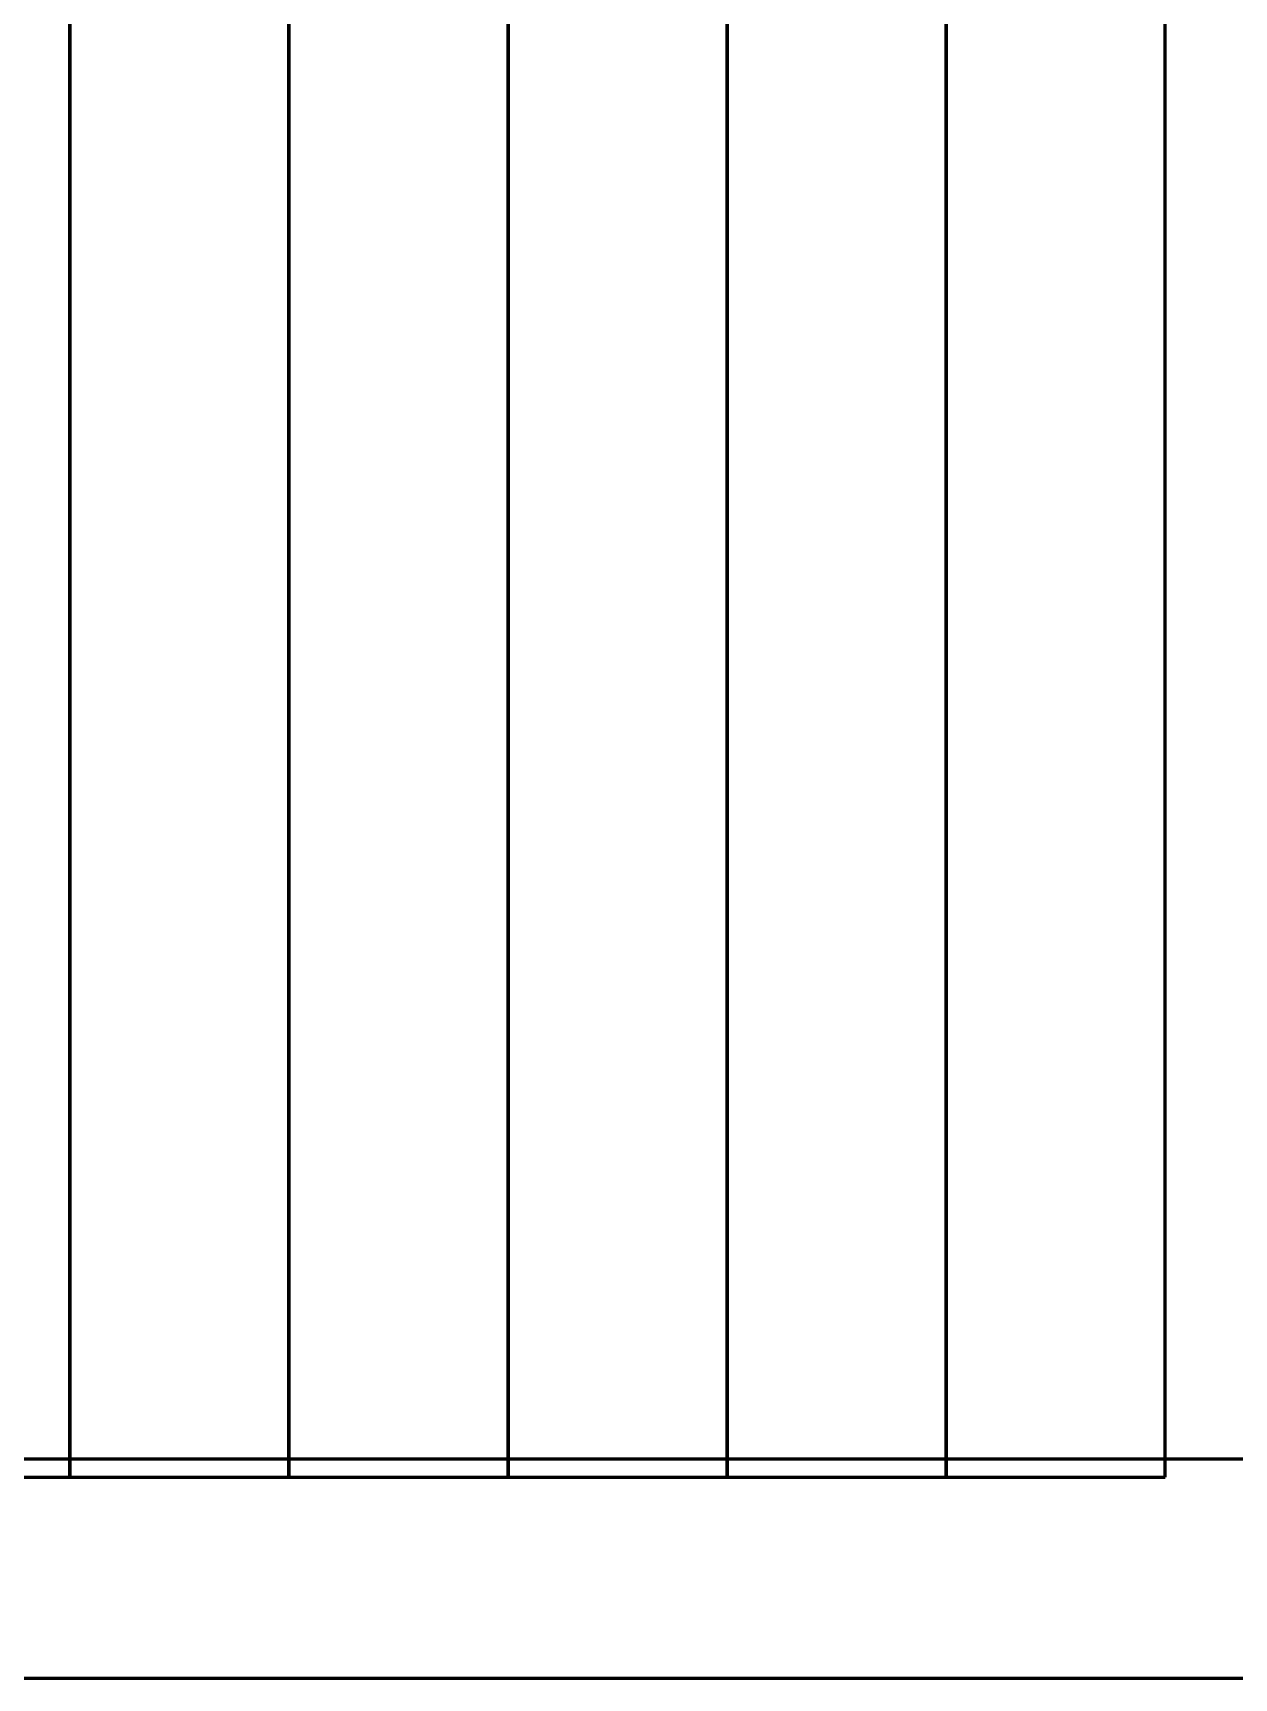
# Model space of a CAD drawing. Extents: x 0 to 297, y 0 to 292.
# Drawn here: x 207.757 to 210.498, y 129.357 to 133.111 of the extents above; entities that cross this region are included whole.
import ezdxf

# ---------------------------------------------------------------- set-up
doc = ezdxf.new("R2010")
doc.units = 0
doc.header["$MEASUREMENT"] = 0
doc.linetypes.add('K5LT_BASIC', pattern=[0])
doc.layers.add('Системный слой', color=7, linetype='Continuous')

# ---------------------------------------------------------------- blocks, each defined once
blk = doc.blocks.new('*U')
at = {"layer": 'Системный слой', "linetype": 'K5LT_BASIC', "lineweight": 60}
for p, q in [((207.8413, 136.8647), (207.8413, 129.8148)), ((207.8413, 129.8148), (207.8413, 136.8647)), ((208.3413, 136.8647), (208.3413, 129.8148)), ((208.3413, 129.8148), (208.3413, 136.8647)), ((208.8413, 136.8647), (208.8413, 129.8148)), ((208.8413, 129.8148), (208.8413, 136.8647)), ((209.3413, 136.8647), (209.3413, 129.8148)), ((209.3413, 129.8148), (209.3413, 136.8647)), ((209.8413, 136.8647), (209.8413, 129.8148)), ((209.8413, 129.8148), (209.8413, 136.8647)), ((210.3413, 129.8148), (210.3413, 136.8647)), ((207.3413, 129.8148), (207.8413, 129.8148)), ((207.8413, 129.8148), (208.3413, 129.8148)), ((208.3413, 129.8148), (208.8413, 129.8148)), ((208.8413, 129.8148), (209.3413, 129.8148)), ((209.3413, 129.8148), (209.8413, 129.8148)), ((209.8413, 129.8148), (210.3413, 129.8148))]:
    blk.add_line(p, q, dxfattribs=at)

msp = doc.modelspace()

# ---------------------------------------------------------------- linework, layer by layer
at = {"layer": 'Системный слой', "linetype": 'K5LT_BASIC', "lineweight": 60}
for p, q in [((199.3495, 129.8567), (213.3495, 129.8567)), ((199.3495, 129.3567), (213.3495, 129.3567))]:
    msp.add_line(p, q, dxfattribs=at)

# ---------------------------------------------------------------- block references
at = {"layer": 'Системный слой'}
msp.add_blockref('*U', (0, 0), dxfattribs=at)
msp.add_blockref('*U', (0, 0), dxfattribs=at)
msp.add_blockref('*U', (0, 0), dxfattribs=at)
msp.add_blockref('*U', (0, 0), dxfattribs=at)
msp.add_blockref('*U', (0, 0), dxfattribs=at)
msp.add_blockref('*U', (0, 0), dxfattribs=at)
msp.add_blockref('*U', (0, 0), dxfattribs=at)
msp.add_blockref('*U', (0, 0), dxfattribs=at)
msp.add_blockref('*U', (0, 0), dxfattribs=at)
msp.add_blockref('*U', (0, 0), dxfattribs=at)
msp.add_blockref('*U', (0, 0), dxfattribs=at)
msp.add_blockref('*U', (0, 0), dxfattribs=at)
msp.add_blockref('*U', (0, 0), dxfattribs=at)
msp.add_blockref('*U', (0, 0), dxfattribs=at)
msp.add_blockref('*U', (0, 0), dxfattribs=at)
msp.add_blockref('*U', (0, 0), dxfattribs=at)
msp.add_blockref('*U', (0, 0), dxfattribs=at)
msp.add_blockref('*U', (0, 0), dxfattribs=at)
msp.add_blockref('*U', (0, 0), dxfattribs=at)
msp.add_blockref('*U', (0, 0), dxfattribs=at)
msp.add_blockref('*U', (0, 0), dxfattribs=at)
msp.add_blockref('*U', (0, 0), dxfattribs=at)
msp.add_blockref('*U', (0, 0), dxfattribs=at)
msp.add_blockref('*U', (0, 0), dxfattribs=at)
msp.add_blockref('*U', (0, 0), dxfattribs=at)
msp.add_blockref('*U', (0, 0), dxfattribs=at)
msp.add_blockref('*U', (0, 0), dxfattribs=at)
msp.add_blockref('*U', (0, 0), dxfattribs=at)
msp.add_blockref('*U', (0, 0), dxfattribs=at)
msp.add_blockref('*U', (0, 0), dxfattribs=at)
msp.add_blockref('*U', (0, 0), dxfattribs=at)
msp.add_blockref('*U', (0, 0), dxfattribs=at)
msp.add_blockref('*U', (0, 0), dxfattribs=at)
msp.add_blockref('*U', (0, 0), dxfattribs=at)
msp.add_blockref('*U', (0, 0), dxfattribs=at)
msp.add_blockref('*U', (0, 0), dxfattribs=at)
msp.add_blockref('*U', (0, 0), dxfattribs=at)
msp.add_blockref('*U', (0, 0), dxfattribs=at)
msp.add_blockref('*U', (0, 0), dxfattribs=at)
msp.add_blockref('*U', (0, 0), dxfattribs=at)
msp.add_blockref('*U', (0, 0), dxfattribs=at)
msp.add_blockref('*U', (0, 0), dxfattribs=at)
msp.add_blockref('*U', (0, 0), dxfattribs=at)
msp.add_blockref('*U', (0, 0), dxfattribs=at)
msp.add_blockref('*U', (0, 0), dxfattribs=at)
msp.add_blockref('*U', (0, 0), dxfattribs=at)
msp.add_blockref('*U', (0, 0), dxfattribs=at)
msp.add_blockref('*U', (0, 0), dxfattribs=at)
msp.add_blockref('*U', (0, 0), dxfattribs=at)
msp.add_blockref('*U', (0, 0), dxfattribs=at)
msp.add_blockref('*U', (0, 0), dxfattribs=at)
msp.add_blockref('*U', (0, 0), dxfattribs=at)
msp.add_blockref('*U', (0, 0), dxfattribs=at)
msp.add_blockref('*U', (0, 0), dxfattribs=at)
msp.add_blockref('*U', (0, 0), dxfattribs=at)
msp.add_blockref('*U', (0, 0), dxfattribs=at)
msp.add_blockref('*U', (0, 0), dxfattribs=at)
msp.add_blockref('*U', (0, 0), dxfattribs=at)
msp.add_blockref('*U', (0, 0), dxfattribs=at)
msp.add_blockref('*U', (0, 0), dxfattribs=at)
msp.add_blockref('*U', (0, 0), dxfattribs=at)
msp.add_blockref('*U', (0, 0), dxfattribs=at)
msp.add_blockref('*U', (0, 0), dxfattribs=at)
msp.add_blockref('*U', (0, 0), dxfattribs=at)
msp.add_blockref('*U', (0, 0), dxfattribs=at)
msp.add_blockref('*U', (0, 0), dxfattribs=at)
msp.add_blockref('*U', (0, 0), dxfattribs=at)
msp.add_blockref('*U', (0, 0), dxfattribs=at)
msp.add_blockref('*U', (0, 0), dxfattribs=at)
msp.add_blockref('*U', (0, 0), dxfattribs=at)
msp.add_blockref('*U', (0, 0), dxfattribs=at)
msp.add_blockref('*U', (0, 0), dxfattribs=at)
msp.add_blockref('*U', (0, 0), dxfattribs=at)
msp.add_blockref('*U', (0, 0), dxfattribs=at)
msp.add_blockref('*U', (0, 0), dxfattribs=at)
msp.add_blockref('*U', (0, 0), dxfattribs=at)
msp.add_blockref('*U', (0, 0), dxfattribs=at)
msp.add_blockref('*U', (0, 0), dxfattribs=at)
msp.add_blockref('*U', (0, 0), dxfattribs=at)
msp.add_blockref('*U', (0, 0), dxfattribs=at)
msp.add_blockref('*U', (0, 0), dxfattribs=at)
msp.add_blockref('*U', (0, 0), dxfattribs=at)
msp.add_blockref('*U', (0, 0), dxfattribs=at)
msp.add_blockref('*U', (0, 0), dxfattribs=at)
msp.add_blockref('*U', (0, 0), dxfattribs=at)
msp.add_blockref('*U', (0, 0), dxfattribs=at)
msp.add_blockref('*U', (0, 0), dxfattribs=at)
msp.add_blockref('*U', (0, 0), dxfattribs=at)
msp.add_blockref('*U', (0, 0), dxfattribs=at)
msp.add_blockref('*U', (0, 0), dxfattribs=at)
msp.add_blockref('*U', (0, 0), dxfattribs=at)
msp.add_blockref('*U', (0, 0), dxfattribs=at)
msp.add_blockref('*U', (0, 0), dxfattribs=at)
msp.add_blockref('*U', (0, 0), dxfattribs=at)
msp.add_blockref('*U', (0, 0), dxfattribs=at)
msp.add_blockref('*U', (0, 0), dxfattribs=at)
msp.add_blockref('*U', (0, 0), dxfattribs=at)
msp.add_blockref('*U', (0, 0), dxfattribs=at)
msp.add_blockref('*U', (0, 0), dxfattribs=at)
msp.add_blockref('*U', (0, 0), dxfattribs=at)
msp.add_blockref('*U', (0, 0), dxfattribs=at)
msp.add_blockref('*U', (0, 0), dxfattribs=at)
msp.add_blockref('*U', (0, 0), dxfattribs=at)
msp.add_blockref('*U', (0, 0), dxfattribs=at)
msp.add_blockref('*U', (0, 0), dxfattribs=at)
msp.add_blockref('*U', (0, 0), dxfattribs=at)
msp.add_blockref('*U', (0, 0), dxfattribs=at)
msp.add_blockref('*U', (0, 0), dxfattribs=at)
msp.add_blockref('*U', (0, 0), dxfattribs=at)
msp.add_blockref('*U', (0, 0), dxfattribs=at)
msp.add_blockref('*U', (0, 0), dxfattribs=at)
msp.add_blockref('*U', (0, 0), dxfattribs=at)
msp.add_blockref('*U', (0, 0), dxfattribs=at)
msp.add_blockref('*U', (0, 0), dxfattribs=at)
msp.add_blockref('*U', (0, 0), dxfattribs=at)
msp.add_blockref('*U', (0, 0), dxfattribs=at)
msp.add_blockref('*U', (0, 0), dxfattribs=at)
msp.add_blockref('*U', (0, 0), dxfattribs=at)
msp.add_blockref('*U', (0, 0), dxfattribs=at)
msp.add_blockref('*U', (0, 0), dxfattribs=at)
msp.add_blockref('*U', (0, 0), dxfattribs=at)
msp.add_blockref('*U', (0, 0), dxfattribs=at)
msp.add_blockref('*U', (0, 0), dxfattribs=at)
msp.add_blockref('*U', (0, 0), dxfattribs=at)
msp.add_blockref('*U', (0, 0), dxfattribs=at)
msp.add_blockref('*U', (0, 0), dxfattribs=at)
msp.add_blockref('*U', (0, 0), dxfattribs=at)
msp.add_blockref('*U', (0, 0), dxfattribs=at)
msp.add_blockref('*U', (0, 0), dxfattribs=at)
msp.add_blockref('*U', (0, 0), dxfattribs=at)
msp.add_blockref('*U', (0, 0), dxfattribs=at)
msp.add_blockref('*U', (0, 0), dxfattribs=at)
msp.add_blockref('*U', (0, 0), dxfattribs=at)
msp.add_blockref('*U', (0, 0), dxfattribs=at)
msp.add_blockref('*U', (0, 0), dxfattribs=at)
msp.add_blockref('*U', (0, 0), dxfattribs=at)
msp.add_blockref('*U', (0, 0), dxfattribs=at)
msp.add_blockref('*U', (0, 0), dxfattribs=at)
msp.add_blockref('*U', (0, 0), dxfattribs=at)
msp.add_blockref('*U', (0, 0), dxfattribs=at)
msp.add_blockref('*U', (0, 0), dxfattribs=at)
msp.add_blockref('*U', (0, 0), dxfattribs=at)
msp.add_blockref('*U', (0, 0), dxfattribs=at)
msp.add_blockref('*U', (0, 0), dxfattribs=at)
msp.add_blockref('*U', (0, 0), dxfattribs=at)
msp.add_blockref('*U', (0, 0), dxfattribs=at)
msp.add_blockref('*U', (0, 0), dxfattribs=at)
msp.add_blockref('*U', (0, 0), dxfattribs=at)
msp.add_blockref('*U', (0, 0), dxfattribs=at)
msp.add_blockref('*U', (0, 0), dxfattribs=at)
msp.add_blockref('*U', (0, 0), dxfattribs=at)
msp.add_blockref('*U', (0, 0), dxfattribs=at)
msp.add_blockref('*U', (0, 0), dxfattribs=at)
msp.add_blockref('*U', (0, 0), dxfattribs=at)
msp.add_blockref('*U', (0, 0), dxfattribs=at)
msp.add_blockref('*U', (0, 0), dxfattribs=at)
msp.add_blockref('*U', (0, 0), dxfattribs=at)
msp.add_blockref('*U', (0, 0), dxfattribs=at)
msp.add_blockref('*U', (0, 0), dxfattribs=at)
msp.add_blockref('*U', (0, 0), dxfattribs=at)
msp.add_blockref('*U', (0, 0), dxfattribs=at)
msp.add_blockref('*U', (0, 0), dxfattribs=at)
msp.add_blockref('*U', (0, 0), dxfattribs=at)
msp.add_blockref('*U', (0, 0), dxfattribs=at)
msp.add_blockref('*U', (0, 0), dxfattribs=at)
msp.add_blockref('*U', (0, 0), dxfattribs=at)
msp.add_blockref('*U', (0, 0), dxfattribs=at)
msp.add_blockref('*U', (0, 0), dxfattribs=at)
msp.add_blockref('*U', (0, 0), dxfattribs=at)
msp.add_blockref('*U', (0, 0), dxfattribs=at)
msp.add_blockref('*U', (0, 0), dxfattribs=at)
msp.add_blockref('*U', (0, 0), dxfattribs=at)
msp.add_blockref('*U', (0, 0), dxfattribs=at)
msp.add_blockref('*U', (0, 0), dxfattribs=at)
msp.add_blockref('*U', (0, 0), dxfattribs=at)
msp.add_blockref('*U', (0, 0), dxfattribs=at)
msp.add_blockref('*U', (0, 0), dxfattribs=at)
msp.add_blockref('*U', (0, 0), dxfattribs=at)
msp.add_blockref('*U', (0, 0), dxfattribs=at)
msp.add_blockref('*U', (0, 0), dxfattribs=at)
msp.add_blockref('*U', (0, 0), dxfattribs=at)
msp.add_blockref('*U', (0, 0), dxfattribs=at)
msp.add_blockref('*U', (0, 0), dxfattribs=at)
msp.add_blockref('*U', (0, 0), dxfattribs=at)
msp.add_blockref('*U', (0, 0), dxfattribs=at)
msp.add_blockref('*U', (0, 0), dxfattribs=at)
msp.add_blockref('*U', (0, 0), dxfattribs=at)
msp.add_blockref('*U', (0, 0), dxfattribs=at)
msp.add_blockref('*U', (0, 0), dxfattribs=at)
msp.add_blockref('*U', (0, 0), dxfattribs=at)
msp.add_blockref('*U', (0, 0), dxfattribs=at)
msp.add_blockref('*U', (0, 0), dxfattribs=at)
msp.add_blockref('*U', (0, 0), dxfattribs=at)
msp.add_blockref('*U', (0, 0), dxfattribs=at)
msp.add_blockref('*U', (0, 0), dxfattribs=at)
msp.add_blockref('*U', (0, 0), dxfattribs=at)
msp.add_blockref('*U', (0, 0), dxfattribs=at)
msp.add_blockref('*U', (0, 0), dxfattribs=at)
msp.add_blockref('*U', (0, 0), dxfattribs=at)
msp.add_blockref('*U', (0, 0), dxfattribs=at)
msp.add_blockref('*U', (0, 0), dxfattribs=at)
msp.add_blockref('*U', (0, 0), dxfattribs=at)
msp.add_blockref('*U', (0, 0), dxfattribs=at)
msp.add_blockref('*U', (0, 0), dxfattribs=at)
msp.add_blockref('*U', (0, 0), dxfattribs=at)
msp.add_blockref('*U', (0, 0), dxfattribs=at)
msp.add_blockref('*U', (0, 0), dxfattribs=at)
msp.add_blockref('*U', (0, 0), dxfattribs=at)
msp.add_blockref('*U', (0, 0), dxfattribs=at)
msp.add_blockref('*U', (0, 0), dxfattribs=at)
msp.add_blockref('*U', (0, 0), dxfattribs=at)
msp.add_blockref('*U', (0, 0), dxfattribs=at)
msp.add_blockref('*U', (0, 0), dxfattribs=at)
msp.add_blockref('*U', (0, 0), dxfattribs=at)
msp.add_blockref('*U', (0, 0), dxfattribs=at)
msp.add_blockref('*U', (0, 0), dxfattribs=at)
msp.add_blockref('*U', (0, 0), dxfattribs=at)
msp.add_blockref('*U', (0, 0), dxfattribs=at)
msp.add_blockref('*U', (0, 0), dxfattribs=at)
msp.add_blockref('*U', (0, 0), dxfattribs=at)
msp.add_blockref('*U', (0, 0), dxfattribs=at)
msp.add_blockref('*U', (0, 0), dxfattribs=at)
msp.add_blockref('*U', (0, 0), dxfattribs=at)
msp.add_blockref('*U', (0, 0), dxfattribs=at)
msp.add_blockref('*U', (0, 0), dxfattribs=at)
msp.add_blockref('*U', (0, 0), dxfattribs=at)
msp.add_blockref('*U', (0, 0), dxfattribs=at)
msp.add_blockref('*U', (0, 0), dxfattribs=at)
msp.add_blockref('*U', (0, 0), dxfattribs=at)
msp.add_blockref('*U', (0, 0), dxfattribs=at)
msp.add_blockref('*U', (0, 0), dxfattribs=at)
msp.add_blockref('*U', (0, 0), dxfattribs=at)
msp.add_blockref('*U', (0, 0), dxfattribs=at)
msp.add_blockref('*U', (0, 0), dxfattribs=at)
msp.add_blockref('*U', (0, 0), dxfattribs=at)
msp.add_blockref('*U', (0, 0), dxfattribs=at)
msp.add_blockref('*U', (0, 0), dxfattribs=at)
msp.add_blockref('*U', (0, 0), dxfattribs=at)
msp.add_blockref('*U', (0, 0), dxfattribs=at)
msp.add_blockref('*U', (0, 0), dxfattribs=at)
msp.add_blockref('*U', (0, 0), dxfattribs=at)
msp.add_blockref('*U', (0, 0), dxfattribs=at)
msp.add_blockref('*U', (0, 0), dxfattribs=at)
msp.add_blockref('*U', (0, 0), dxfattribs=at)
msp.add_blockref('*U', (0, 0), dxfattribs=at)
msp.add_blockref('*U', (0, 0), dxfattribs=at)
msp.add_blockref('*U', (0, 0), dxfattribs=at)
msp.add_blockref('*U', (0, 0), dxfattribs=at)
msp.add_blockref('*U', (0, 0), dxfattribs=at)
msp.add_blockref('*U', (0, 0), dxfattribs=at)
msp.add_blockref('*U', (0, 0), dxfattribs=at)
msp.add_blockref('*U', (0, 0), dxfattribs=at)
msp.add_blockref('*U', (0, 0), dxfattribs=at)
msp.add_blockref('*U', (0, 0), dxfattribs=at)
msp.add_blockref('*U', (0, 0), dxfattribs=at)
msp.add_blockref('*U', (0, 0), dxfattribs=at)
msp.add_blockref('*U', (0, 0), dxfattribs=at)
msp.add_blockref('*U', (0, 0), dxfattribs=at)
msp.add_blockref('*U', (0, 0), dxfattribs=at)
msp.add_blockref('*U', (0, 0), dxfattribs=at)
msp.add_blockref('*U', (0, 0), dxfattribs=at)
msp.add_blockref('*U', (0, 0), dxfattribs=at)
msp.add_blockref('*U', (0, 0), dxfattribs=at)
msp.add_blockref('*U', (0, 0), dxfattribs=at)
msp.add_blockref('*U', (0, 0), dxfattribs=at)
msp.add_blockref('*U', (0, 0), dxfattribs=at)
msp.add_blockref('*U', (0, 0), dxfattribs=at)
msp.add_blockref('*U', (0, 0), dxfattribs=at)
msp.add_blockref('*U', (0, 0), dxfattribs=at)
msp.add_blockref('*U', (0, 0), dxfattribs=at)
msp.add_blockref('*U', (0, 0), dxfattribs=at)
msp.add_blockref('*U', (0, 0), dxfattribs=at)
msp.add_blockref('*U', (0, 0), dxfattribs=at)
msp.add_blockref('*U', (0, 0), dxfattribs=at)
msp.add_blockref('*U', (0, 0), dxfattribs=at)
msp.add_blockref('*U', (0, 0), dxfattribs=at)
msp.add_blockref('*U', (0, 0), dxfattribs=at)
msp.add_blockref('*U', (0, 0), dxfattribs=at)
msp.add_blockref('*U', (0, 0), dxfattribs=at)
msp.add_blockref('*U', (0, 0), dxfattribs=at)
msp.add_blockref('*U', (0, 0), dxfattribs=at)
msp.add_blockref('*U', (0, 0), dxfattribs=at)
msp.add_blockref('*U', (0, 0), dxfattribs=at)
msp.add_blockref('*U', (0, 0), dxfattribs=at)
msp.add_blockref('*U', (0, 0), dxfattribs=at)
msp.add_blockref('*U', (0, 0), dxfattribs=at)
msp.add_blockref('*U', (0, 0), dxfattribs=at)
msp.add_blockref('*U', (0, 0), dxfattribs=at)
msp.add_blockref('*U', (0, 0), dxfattribs=at)
msp.add_blockref('*U', (0, 0), dxfattribs=at)
msp.add_blockref('*U', (0, 0), dxfattribs=at)
msp.add_blockref('*U', (0, 0), dxfattribs=at)
msp.add_blockref('*U', (0, 0), dxfattribs=at)
msp.add_blockref('*U', (0, 0), dxfattribs=at)
msp.add_blockref('*U', (0, 0), dxfattribs=at)
msp.add_blockref('*U', (0, 0), dxfattribs=at)
msp.add_blockref('*U', (0, 0), dxfattribs=at)
msp.add_blockref('*U', (0, 0), dxfattribs=at)
msp.add_blockref('*U', (0, 0), dxfattribs=at)
msp.add_blockref('*U', (0, 0), dxfattribs=at)
msp.add_blockref('*U', (0, 0), dxfattribs=at)
msp.add_blockref('*U', (0, 0), dxfattribs=at)
msp.add_blockref('*U', (0, 0), dxfattribs=at)
msp.add_blockref('*U', (0, 0), dxfattribs=at)
msp.add_blockref('*U', (0, 0), dxfattribs=at)

doc.saveas('drawing.dxf')
